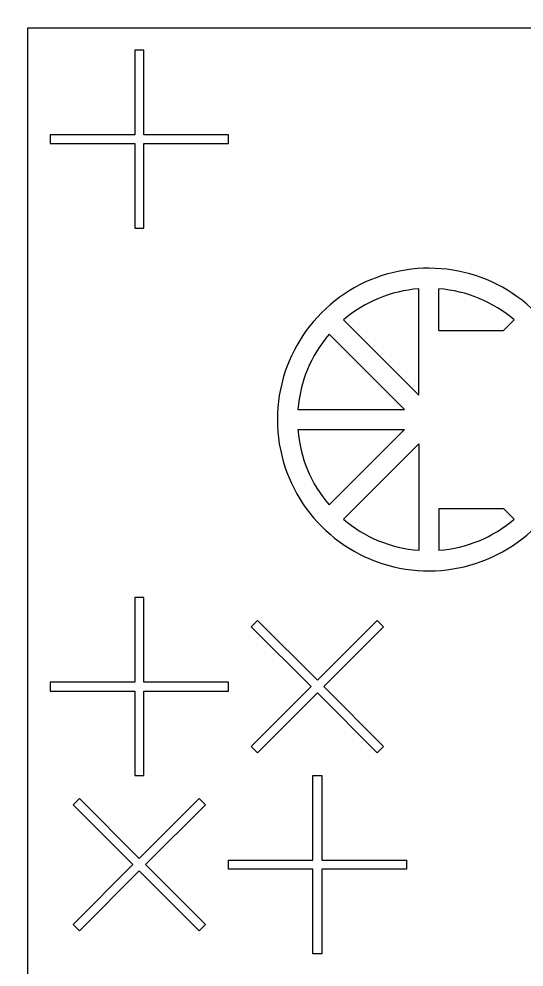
# Model space of a CAD drawing. Header units: inches. Extents: x -271009 to 5700, y -37000 to 38138.
# Drawn here: x -141748 to -138871, y 3223 to 8628 of the extents above; entities that cross this region are included whole.
import ezdxf

# ---------------------------------------------------------------- set-up
doc = ezdxf.new("R2010")
doc.units = ezdxf.units.IN
doc.header["$MEASUREMENT"] = 0

msp = doc.modelspace()

# ---------------------------------------------------------------- linework, layer by layer
for p, q in [((-141037, 8449.9), (-141087.8, 8449.9)), ((-141087.8, 8449.9), (-141087.8, 7967.8)), ((-141037, 7967.8), (-141037, 8449.9)), ((-141087.8, 7967.8), (-141569.9, 7967.8)), ((-141569.9, 7967.8), (-141569.9, 7917)), ((-140554.9, 7967.8), (-141037, 7967.8)), ((-140554.9, 7917), (-140554.9, 7967.8)), ((-141569.9, 7917), (-141087.8, 7917)), ((-141087.8, 7917), (-141087.8, 7434.9)), ((-141037, 7434.9), (-141037, 7917)), ((-141037, 7917), (-140554.9, 7917)), ((-141087.8, 7434.9), (-141037, 7434.9)), ((-139470.5, 6482.6), (-139470.5, 7089.3)), ((-139355.5, 6851.2), (-139355.5, 7089.3)), ((-139899.5, 6911.6), (-139470.5, 6482.6)), ((-138986.8, 6851.2), (-138926.5, 6911.6)), ((-139980.8, 6830.2), (-139551.9, 6401.3)), ((-139355.5, 6851.2), (-138986.8, 6851.2)), ((-140158.5, 6401.3), (-139551.9, 6401.3)), ((-140158.5, 6286.2), (-139551.9, 6286.2)), ((-139980.8, 5857.3), (-139551.9, 6286.2)), ((-139899.5, 5775.9), (-139470.5, 6204.9)), ((-139470.5, 6204.9), (-139470.5, 5598.2)), ((-139355.5, 5836.2), (-139355.5, 5598.2)), ((-139355.5, 5836.2), (-138986.8, 5836.2)), ((-138986.8, 5836.2), (-138926.5, 5775.9)), ((-141037, 5328.8), (-141087.8, 5328.8)), ((-141087.8, 5328.8), (-141087.8, 4846.6)), ((-141037, 4846.6), (-141037, 5328.8)), ((-140388.3, 5198), (-140424.2, 5162.2)), ((-140047.4, 4857.1), (-140388.3, 5198)), ((-139706.5, 5198), (-140047.4, 4857.1)), ((-139670.6, 5162.2), (-139706.5, 5198)), ((-140424.2, 5162.2), (-140083.3, 4821.3)), ((-140011.5, 4821.3), (-139670.6, 5162.2)), ((-141087.8, 4846.6), (-141569.9, 4846.6)), ((-141569.9, 4846.6), (-141569.9, 4795.9)), ((-140554.9, 4846.6), (-141037, 4846.6)), ((-140554.9, 4795.9), (-140554.9, 4846.6)), ((-140083.3, 4821.3), (-140424.2, 4480.3)), ((-139670.6, 4480.3), (-140011.5, 4821.3)), ((-141569.9, 4795.9), (-141087.8, 4795.9)), ((-141087.8, 4795.9), (-141087.8, 4313.8)), ((-141037, 4313.8), (-141037, 4795.9)), ((-141037, 4795.9), (-140554.9, 4795.9)), ((-140388.3, 4444.5), (-140047.4, 4785.4)), ((-140047.4, 4785.4), (-139706.5, 4444.5)), ((-140424.2, 4480.3), (-140388.3, 4444.5)), ((-139706.5, 4444.5), (-139670.6, 4480.3)), ((-141087.8, 4313.8), (-141037, 4313.8)), ((-140072.8, 3831.6), (-140072.8, 4313.8)), ((-140072.8, 4313.8), (-140022, 4313.8)), ((-140022, 4313.8), (-140022, 3831.6)), ((-141439.2, 4147.2), (-141421.2, 4165.1)), ((-141421.2, 4165.1), (-141403.3, 4183)), ((-141403.3, 4183), (-141062.4, 3842.1)), ((-141062.4, 3842.1), (-140721.5, 4183)), ((-140721.5, 4183), (-140685.6, 4147.2)), ((-141098.3, 3806.3), (-141439.2, 4147.2)), ((-140685.6, 4147.2), (-141026.5, 3806.3)), ((-141439.2, 3465.3), (-141098.3, 3806.3)), ((-141026.5, 3806.3), (-140685.6, 3465.3)), ((-140554.9, 3831.6), (-140072.8, 3831.6)), ((-140554.9, 3780.9), (-140554.9, 3831.6)), ((-140022, 3831.6), (-139539.9, 3831.6)), ((-139539.9, 3831.6), (-139539.9, 3780.9)), ((-141062.4, 3770.4), (-141403.3, 3429.5)), ((-140721.5, 3429.5), (-141062.4, 3770.4)), ((-140072.8, 3780.9), (-140554.9, 3780.9)), ((-140072.8, 3298.8), (-140072.8, 3780.9)), ((-139539.9, 3780.9), (-140022, 3780.9)), ((-140022, 3780.9), (-140022, 3298.8)), ((-141403.3, 3429.5), (-141439.2, 3465.3)), ((-140685.6, 3465.3), (-140721.5, 3429.5)), ((-140022, 3298.8), (-140072.8, 3298.8))]:
    msp.add_line(p, q)
msp.add_lwpolyline([(-137000, 35000, 6), (-113000, 35000)], format="xyb", close=True)
msp.add_lwpolyline([(-141696.8, 8576.8), (-130633.2, 8576.8), (-130633.2, 50.8), (-141696.8, 50.8)], close=True)
for radius, start, end in [(862.7, 36.0319, 323.9681), (747.7, 94.4117, 130.5883), (747.7, 49.4117, 85.5883), (747.7, 139.4117, 175.5883), (747.7, 184.4117, 220.5883), (747.7, 229.4117, 265.5883), (747.7, 274.4117, 310.5883)]:
    msp.add_arc((-139413, 6343.7), radius, start, end)

doc.saveas('drawing.dxf')
